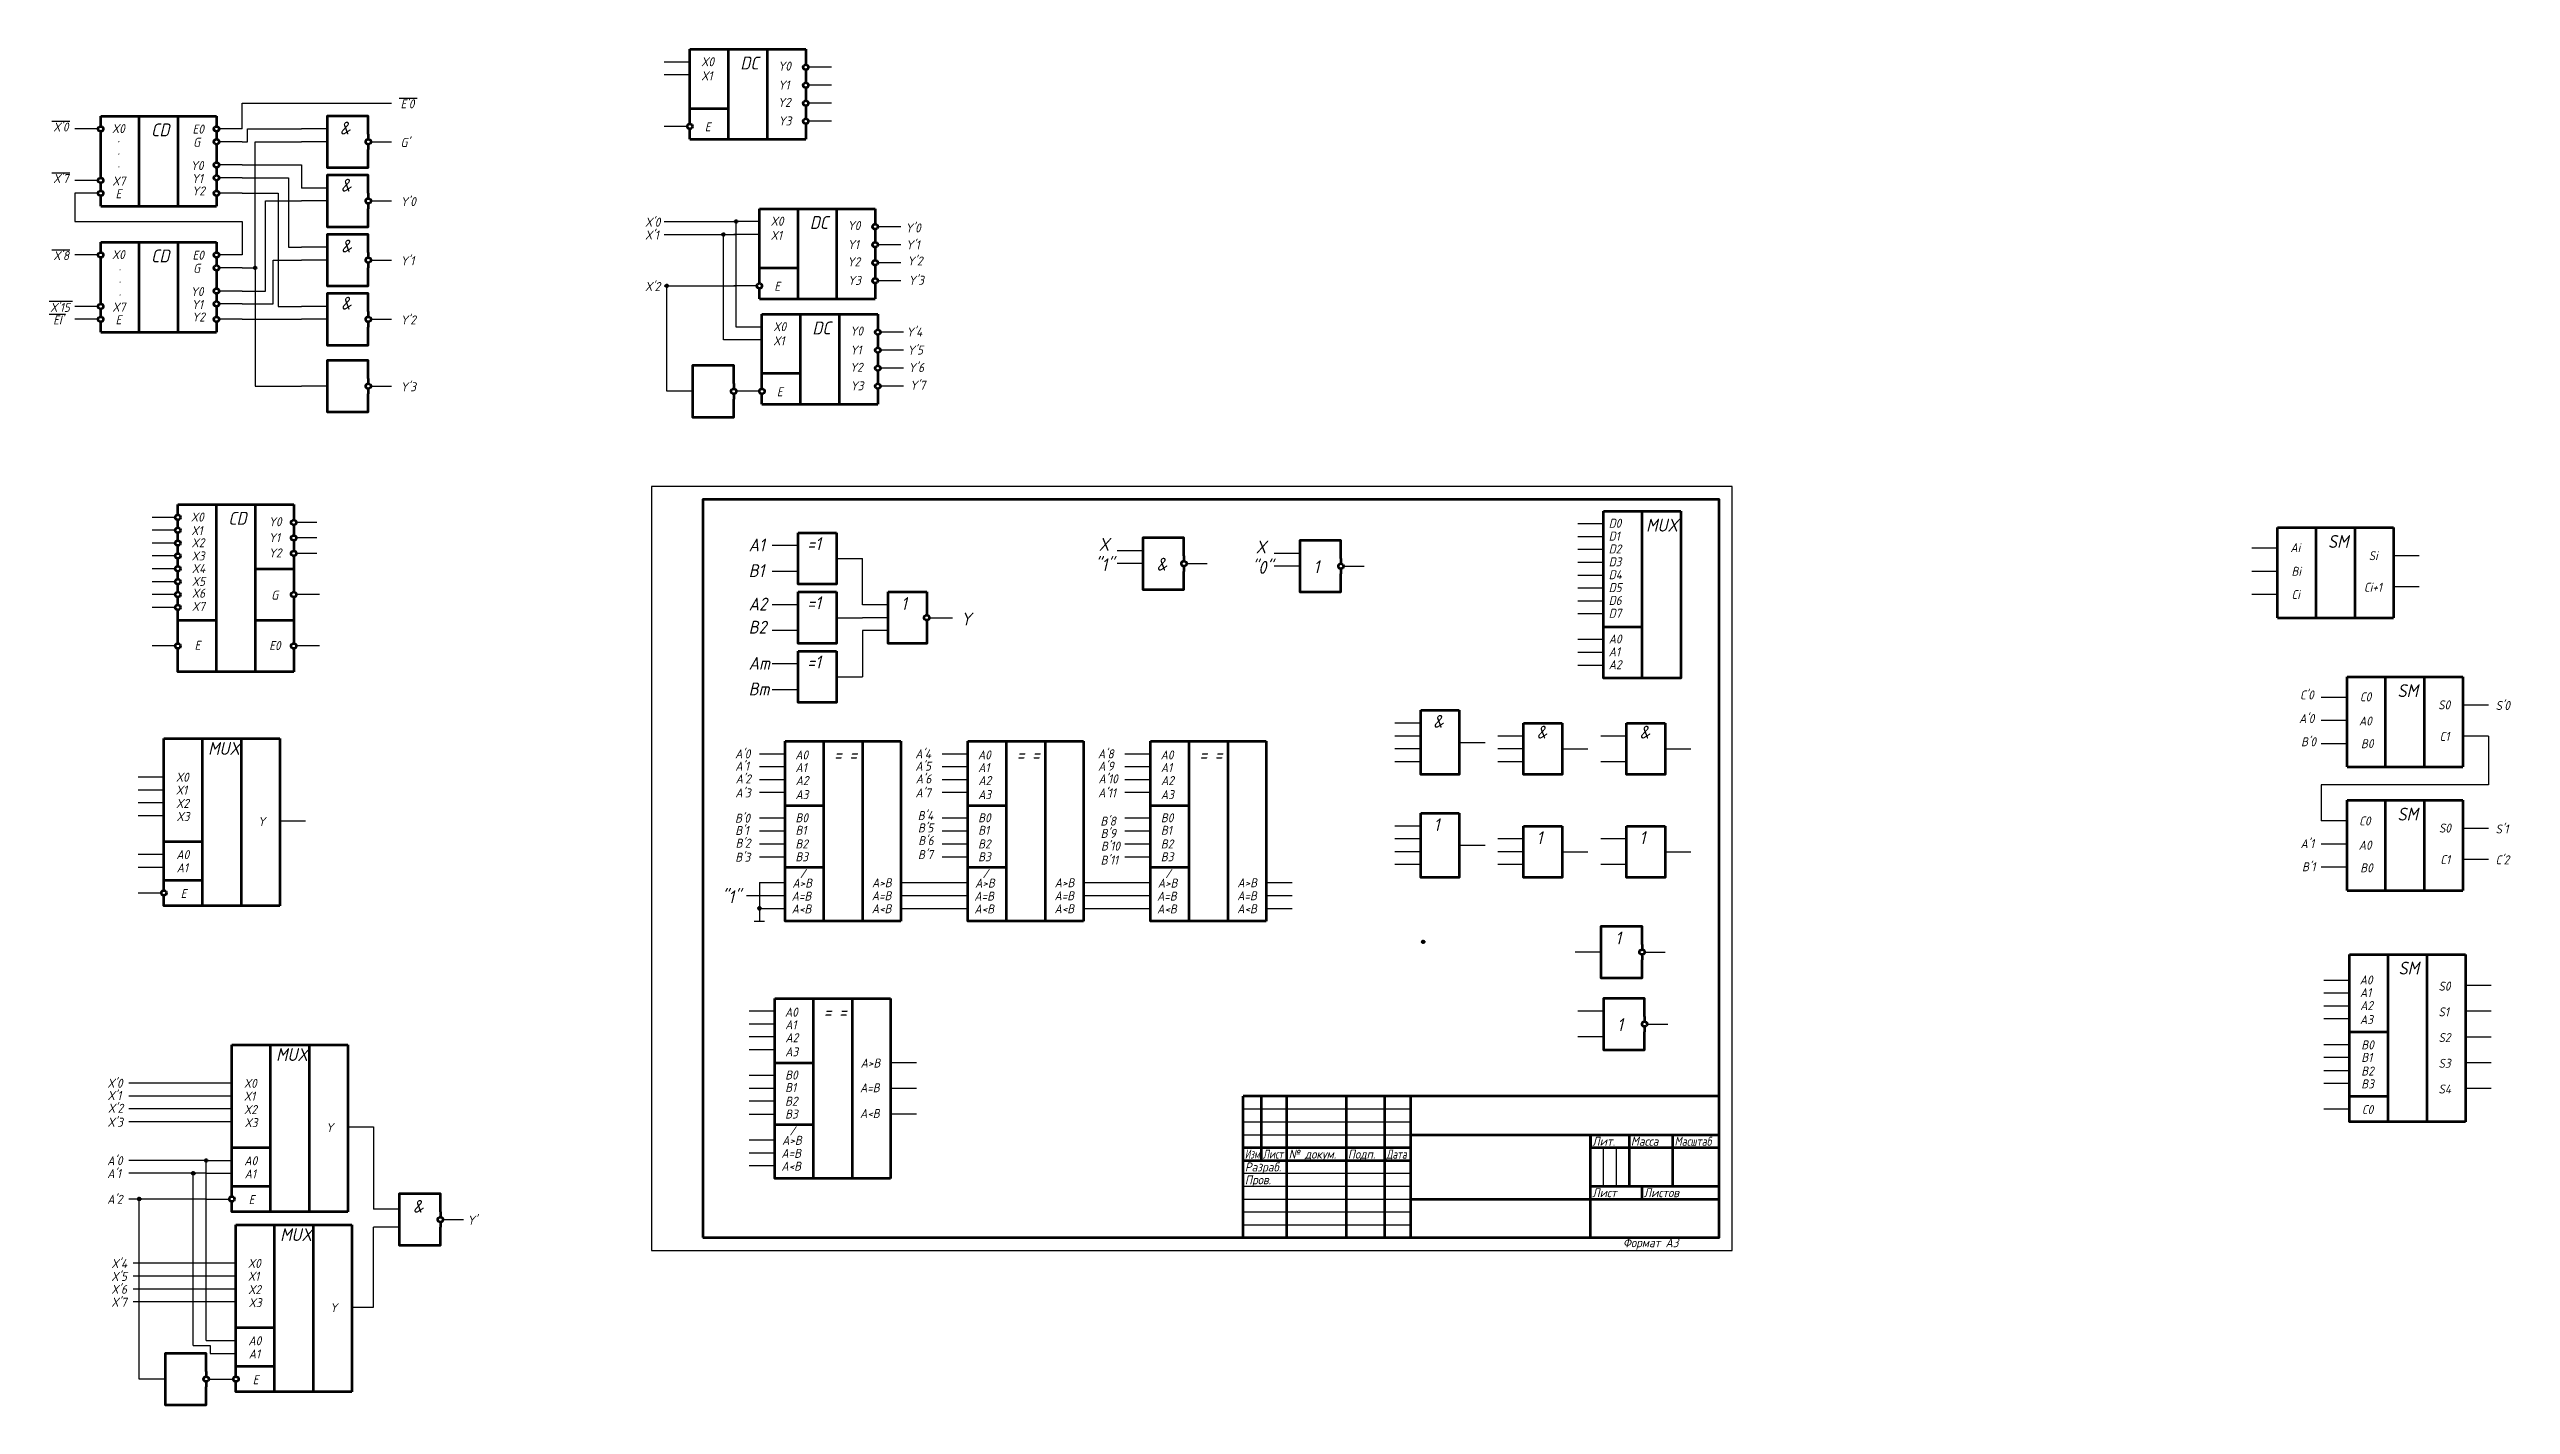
# Model space of a CAD drawing. Header units: millimetres. Extents: x -234 to 723, y -60 to 467.
import ezdxf

# ---------------------------------------------------------------- set-up
doc = ezdxf.new("R2010")
doc.units = ezdxf.units.MM
doc.header["$LTSCALE"] = 0.5
doc.layers.get('0').update_dxf_attribs({"lineweight": 60})
doc.layers.add('4-текст', color=7, linetype='Continuous', true_color=0x00ad00)
doc.styles.get("Standard").update_dxf_attribs({"font": 'isocpeui.ttf', "width": 0.9})

msp = doc.modelspace()

# ---------------------------------------------------------------- linework, layer by layer
at = {"lineweight": 30}
for p, q in [((15, 462), (5, 462)), ((70, 460), (61, 460)), ((15, 457), (5, 457)), ((70, 453), (61, 453)), ((-159, 436), (-159, 446)), ((-159, 446), (-101, 446)), ((-98, 448), (-91, 448)), ((70, 446), (61, 446)), ((-233, 439), (-226, 439)), ((-215, 436), (-224, 436)), ((-159, 436), (-168, 436)), ((-159, 431), (-168, 431)), ((-159, 431), (-157, 431)), ((-157, 431), (-157, 436)), ((-157, 436), (-136, 436)), ((-154, 382), (-154, 431)), ((-154, 431), (-136, 431)), ((-126, 436), (-136, 436)), ((-126, 431), (-136, 431)), ((-109, 431), (-101, 431)), ((14, 437), (5, 437)), ((70, 439), (61, 439)), ((-159, 422), (-168, 422)), ((-159, 422), (-136, 422)), ((-136, 422), (-136, 413)), ((-233, 419), (-226, 419)), ((-215, 416), (-224, 416)), ((-159, 417), (-168, 417)), ((-159, 417), (-141, 417)), ((-141, 417), (-141, 390)), ((-126, 413), (-136, 413)), ((-215, 411), (-224, 411)), ((-224, 411), (-224, 400)), ((-159, 411), (-168, 411)), ((-159, 411), (-145, 411)), ((-150, 373), (-150, 408)), ((-150, 408), (-136, 408)), ((-145, 411), (-145, 367)), ((-126, 408), (-136, 408)), ((-109, 408), (-101, 408)), ((-224, 400), (-159, 400)), ((-159, 400), (-159, 387)), ((5, 400), (33, 400)), ((5, 395), (33, 395)), ((28, 354), (28, 395)), ((42, 400), (32, 400)), ((42, 395), (32, 395)), ((33, 359), (33, 400)), ((97, 398), (88, 398)), ((-233, 389), (-226, 389)), ((-215, 387), (-224, 387)), ((-159, 387), (-168, 387)), ((-147, 368), (-147, 385)), ((-147, 385), (-136, 385)), ((-141, 390), (-136, 390)), ((-126, 390), (-136, 390)), ((-126, 385), (-136, 385)), ((-109, 385), (-101, 385)), ((97, 391), (88, 391)), ((97, 384), (88, 384)), ((-159, 382), (-168, 382)), ((-159, 382), (-154, 382)), ((-154, 382), (-154, 336)), ((5, 375), (33, 375)), ((6, 334), (6, 375)), ((41, 375), (32, 375)), ((97, 377), (88, 377)), ((-234, 369), (-225, 369)), ((-234, 364), (-228, 364)), ((-215, 367), (-224, 367)), ((-159, 373), (-168, 373)), ((-159, 368), (-168, 368)), ((-159, 373), (-150, 373)), ((-159, 368), (-147, 368)), ((-145, 367), (-136, 367)), ((-126, 367), (-136, 367)), ((-215, 362), (-224, 362)), ((-159, 362), (-168, 362)), ((-159, 362), (-136, 362)), ((-126, 362), (-136, 362)), ((-109, 362), (-101, 362)), ((33, 354), (28, 354)), ((43, 359), (33, 359)), ((43, 354), (33, 354)), ((98, 357), (89, 357)), ((98, 350), (89, 350)), ((-154, 336), (-136, 336)), ((-126, 336), (-136, 336)), ((-109, 336), (-101, 336)), ((98, 343), (89, 343)), ((98, 336), (89, 336)), ((16, 334), (6, 334)), ((42, 334), (33, 334)), ((-185, 285), (-194, 285)), ((-185, 280), (-194, 280)), ((-130, 283), (-138, 283)), ((370.06, 282.46), (360.06, 282.46)), ((370.06, 277.46), (360.06, 277.46)), ((-185, 275), (-194, 275)), ((-185, 270), (-194, 270)), ((-130, 277), (-138, 277)), ((-130, 271), (-138, 271)), ((57, 274), (47, 274)), ((72, 269), (82, 269)), ((82, 251), (82, 269)), ((191, 272), (181, 272)), ((252, 271), (242, 271)), ((370.06, 272.46), (360.06, 272.46)), ((632, 273), (622, 273)), ((687, 270), (677, 270)), ((-185, 265), (-194, 265)), ((-185, 260), (-194, 260)), ((57, 264), (47, 264)), ((191, 267), (181, 267)), ((208, 267), (216, 267)), ((252, 266), (242, 266)), ((269, 266), (277, 266)), ((370.06, 267.46), (360.06, 267.46)), ((370.06, 262.46), (360.06, 262.46)), ((632, 264), (622, 264)), ((-185, 255), (-194, 255)), ((-185, 250), (-194, 250)), ((-129, 255), (-138, 255)), ((57, 251), (47, 251)), ((92, 251), (82, 251)), ((370.06, 257.46), (360.06, 257.46)), ((370.06, 252.46), (360.06, 252.46)), ((632, 255), (622, 255)), ((687, 258), (677, 258)), ((57, 241), (47, 241)), ((72, 246), (82, 246)), ((92, 246), (82, 246)), ((92, 241), (82, 241)), ((82, 241), (82, 223)), ((108, 246), (117, 246)), ((370.06, 247.46), (360.06, 247.46)), ((-185, 235), (-194, 235)), ((-129, 235), (-138, 235)), ((370.06, 237.46), (360.06, 237.46)), ((370.06, 232.46), (360.06, 232.46)), ((57, 228), (47, 228)), ((72, 223), (82, 223)), ((370.06, 227.46), (360.06, 227.46)), ((57, 218), (47, 218)), ((659, 215), (649, 215)), ((714, 212), (704, 212)), ((299, 205), (289, 205)), ((659, 206), (649, 206)), ((52, 193), (42, 193)), ((123, 193), (113, 193)), ((194, 193), (184, 193)), ((299, 200), (289, 200)), ((299, 195), (289, 195)), ((314, 197.5), (324, 197.5)), ((339, 200), (329, 200)), ((339, 195), (329, 195)), ((354, 195), (364, 195)), ((379, 200), (369, 200)), ((394, 195), (404, 195)), ((659, 197), (649, 197)), ((714, 200), (704, 200)), ((714, 200), (714, 181)), ((-189.42, 184), (-199.42, 184)), ((52, 188), (42, 188)), ((52, 183), (42, 183)), ((123, 188), (113, 188)), ((123, 183), (113, 183)), ((194, 188), (184, 188)), ((194, 183), (184, 183)), ((299, 190), (289, 190)), ((339, 190), (329, 190)), ((379, 190), (369, 190)), ((-189.42, 179), (-199.42, 179)), ((-189.42, 174), (-199.42, 174)), ((52, 178), (42, 178)), ((123, 178), (113, 178)), ((194, 178), (184, 178)), ((714, 181), (649, 181)), ((649, 181), (649, 167)), ((-189.42, 169), (-199.42, 169)), ((-144.42, 167), (-134.42, 167)), ((52, 168), (42, 168)), ((52, 163), (42, 163)), ((123, 168), (113, 168)), ((123, 163), (113, 163)), ((194, 168), (184, 168)), ((194, 163), (184, 163)), ((299, 165), (289, 165)), ((659, 167), (649, 167)), ((714, 164), (704, 164)), ((-199.42, 154), (-189.42, 154)), ((52, 158), (42, 158)), ((123, 158), (113, 158)), ((194, 158), (184, 158)), ((299, 160), (289, 160)), ((299, 155), (289, 155)), ((314, 157.5), (324, 157.5)), ((339, 160), (329, 160)), ((339, 155), (329, 155)), ((354, 155), (364, 155)), ((379, 160), (369, 160)), ((394, 155), (404, 155)), ((659, 158), (649, 158)), ((-199.42, 149), (-189.42, 149)), ((42, 153), (52, 153)), ((113, 153), (123, 153)), ((184, 153), (194, 153)), ((299, 150), (289, 150)), ((339, 150), (329, 150)), ((379, 150), (369, 150)), ((659, 149), (649, 149)), ((714, 152), (704, 152)), ((-199.42, 139), (-190.42, 139)), ((37, 138), (52, 138)), ((42, 143), (52, 143)), ((42, 143), (42, 128)), ((97, 143), (113, 143)), ((97, 138), (123, 138)), ((113, 143), (123, 143)), ((168, 143), (184, 143)), ((168, 138), (194, 138)), ((184, 143), (194, 143)), ((239, 143), (249, 143)), ((239, 138), (249, 138)), ((40, 128), (44, 128)), ((42, 133), (52, 133)), ((97, 133), (123, 133)), ((168, 133), (194, 133)), ((239, 133), (249, 133)), ((369, 116), (359, 116)), ((386, 116), (394, 116)), ((660, 105), (650, 105)), ((660, 100), (650, 100)), ((715, 103), (705, 103)), ((48, 93), (38, 93)), ((48, 88), (38, 88)), ((370, 93), (360, 93)), ((387, 88), (395, 88)), ((660, 95), (650, 95)), ((660, 90), (650, 90)), ((715, 93), (705, 93)), ((48, 83), (38, 83)), ((48, 78), (38, 78)), ((370, 83), (360, 83)), ((660, 80), (650, 80)), ((705, 83), (715, 83)), ((48, 68), (38, 68)), ((103, 73), (93, 73)), ((660, 75), (650, 75)), ((650, 70), (660, 70)), ((715, 73), (705, 73)), ((-173, 65), (-203, 65)), ((-173, 60), (-203, 60)), ((-163, 65), (-173, 65)), ((-163, 60), (-173, 60)), ((48, 63), (38, 63)), ((48, 58), (38, 58)), ((103, 63), (93, 63)), ((650, 65), (660, 65)), ((715, 63), (705, 63)), ((-173, 55), (-203, 55)), ((-173, 50), (-203, 50)), ((-163, 55), (-173, 55)), ((-163, 50), (-173, 50)), ((-118, 48), (-108, 48)), ((-108, 48), (-108, 16)), ((38, 53), (48, 53)), ((103, 53), (93, 53)), ((650, 55), (660, 55)), ((38, 43), (48, 43)), ((-173, 35), (-203, 35)), ((-173, 30), (-203, 30)), ((-178, -37), (-178, 30)), ((-173, -35), (-173, 35)), ((-173, 35), (-163, 35)), ((-173, 30), (-163, 30)), ((38, 38), (48, 38)), ((38, 33), (48, 33)), ((-173, 20), (-203, 20)), ((-199, -50), (-199, 20)), ((-173, 20), (-164, 20)), ((-98, 16), (-108, 16)), ((-81, 12), (-73, 12)), ((-98, 9), (-108, 9)), ((-108, -22), (-108, 9)), ((-171.42, -5), (-201.42, -5)), ((-161.42, -5), (-171.42, -5)), ((-171.42, -10), (-201.42, -10)), ((-171.42, -15), (-201.42, -15)), ((-161.42, -10), (-171.42, -10)), ((-161.42, -15), (-171.42, -15)), ((-171.42, -20), (-201.42, -20)), ((-161.42, -20), (-171.42, -20)), ((-116.42, -22), (-108, -22)), ((-178, -37), (-171.42, -37)), ((-173, -35), (-161.42, -35)), ((-171.42, -37), (-171.42, -40)), ((-171.42, -40), (-161.42, -40)), ((-189, -50), (-199, -50)), ((-172.42, -50), (-162.42, -50))]:
    msp.add_line(p, q, dxfattribs=at)
for p, q in [((15, 467), (45, 467)), ((30, 432), (30, 467)), ((45, 467), (60, 467)), ((60, 467), (60, 461)), ((60, 459), (60, 454)), ((60, 452), (60, 447)), ((-214, 441), (-184, 441)), ((-199, 406), (-199, 441)), ((-184, 441), (-169, 441)), ((-169, 441), (-169, 437)), ((15, 444), (30, 444)), ((60, 445), (60, 440)), ((-169, 435), (-169, 432)), ((-110, 434), (-110, 432)), ((15, 432), (60, 432)), ((60, 438), (60, 432)), ((-169, 430), (-169, 427)), ((-169, 427), (-169, 423)), ((-169, 421), (-169, 418)), ((-110, 430), (-110, 428)), ((-169, 416), (-169, 412)), ((-214, 406), (-169, 406)), ((-169, 410), (-169, 406)), ((-110, 411), (-110, 409)), ((-110, 407), (-110, 405)), ((42, 405), (72, 405)), ((57, 370), (57, 405)), ((72, 405), (87, 405)), ((87, 405), (87, 399)), ((87, 397), (87, 392)), ((-214, 392), (-184, 392)), ((-199, 357), (-199, 392)), ((-184, 392), (-169, 392)), ((-169, 392), (-169, 388)), ((-169, 386), (-169, 383)), ((-110, 388), (-110, 386)), ((-110, 384), (-110, 382)), ((87, 390), (87, 385)), ((87, 383), (87, 378)), ((-169, 381), (-169, 378)), ((-169, 378), (-169, 374)), ((42, 382), (57, 382)), ((87, 376), (87, 370)), ((-169, 372), (-169, 369)), ((-169, 367), (-169, 363)), ((-110, 365), (-110, 363)), ((42, 370), (87, 370)), ((43, 364), (73, 364)), ((58, 329), (58, 364)), ((73, 364), (88, 364)), ((88, 364), (88, 358)), ((-214, 357), (-169, 357)), ((-169, 361), (-169, 357)), ((-110, 361), (-110, 359)), ((88, 356), (88, 351)), ((88, 349), (88, 344)), ((-110, 339), (-110, 337)), ((-110, 335), (-110, 333)), ((32, 337), (32, 335)), ((43, 341), (58, 341)), ((88, 342), (88, 337)), ((88, 335), (88, 329)), ((32, 333), (32, 331)), ((43, 329), (88, 329)), ((-184, 290), (-154, 290)), ((-169, 225), (-169, 290)), ((-154, 290), (-139, 290)), ((-139, 290), (-139, 284)), ((370.06, 287.46), (400.06, 287.46)), ((385.06, 222.46), (385.06, 287.46)), ((-139, 282), (-139, 278)), ((57, 279), (72, 279)), ((632, 281), (662, 281)), ((647, 246), (647, 281)), ((662, 281), (677, 281)), ((677, 281), (677, 246)), ((-139, 276), (-139, 272)), ((-139, 270), (-139, 265)), ((207, 270), (207, 268)), ((268, 269), (268, 267)), ((-154, 265), (-139, 265)), ((-139, 265), (-139, 256)), ((207, 266), (207, 264)), ((268, 265), (268, 263)), ((-139, 254), (-139, 236)), ((57, 256), (72, 256)), ((92, 256), (107, 256)), ((-184, 245), (-169, 245)), ((-154, 245), (-139, 245)), ((370.06, 242.46), (385.06, 242.46)), ((632, 246), (677, 246)), ((-139, 234), (-139, 225)), ((57, 233), (72, 233)), ((-139, 225), (-154, 225)), ((659, 223), (689, 223)), ((674, 188), (674, 223)), ((689, 223), (704, 223)), ((704, 223), (704, 188)), ((299, 210), (314, 210)), ((339, 205), (354, 205)), ((379, 205), (394, 205)), ((-189.42, 199), (-159.42, 199)), ((-174.42, 134), (-174.42, 199)), ((-159.42, 199), (-144.42, 199)), ((-144.42, 199), (-144.42, 134)), ((52, 198), (82, 198)), ((67, 128), (67, 198)), ((82, 198), (97, 198)), ((97, 198), (97, 128)), ((123, 198), (153, 198)), ((138, 128), (138, 198)), ((153, 198), (168, 198)), ((168, 198), (168, 128)), ((194, 198), (224, 198)), ((209, 128), (209, 198)), ((224, 198), (239, 198)), ((239, 198), (239, 128)), ((659, 188), (704, 188)), ((52, 173), (67, 173)), ((123, 173), (138, 173)), ((194, 173), (209, 173)), ((659, 175), (689, 175)), ((674, 140), (674, 175)), ((689, 175), (704, 175)), ((704, 175), (704, 140)), ((299, 170), (314, 170)), ((339, 165), (354, 165)), ((379, 165), (394, 165)), ((-189.42, 159), (-174.42, 159)), ((-189.42, 144), (-174.42, 144)), ((52, 149), (67, 149)), ((123, 149), (138, 149)), ((194, 149), (209, 149)), ((-144.42, 134), (-159.42, 134)), ((659, 140), (704, 140)), ((97, 128), (82, 128)), ((168, 128), (153, 128)), ((239, 128), (224, 128)), ((385, 119), (385, 117)), ((385, 115), (385, 113)), ((660, 115), (690, 115)), ((675, 50), (675, 115)), ((690, 115), (705, 115)), ((705, 115), (705, 50)), ((48, 98), (78, 98)), ((63, 28), (63, 98)), ((78, 98), (93, 98)), ((93, 98), (93, 28)), ((386, 91), (386, 89)), ((386, 87), (386, 85)), ((-163, 80), (-133, 80)), ((-148, 15), (-148, 80)), ((-133, 80), (-118, 80)), ((-118, 80), (-118, 15)), ((660, 85), (675, 85)), ((48, 73), (63, 73)), ((660, 60), (675, 60)), ((48, 49), (63, 49)), ((705, 50), (690, 50)), ((-163, 40), (-148, 40)), ((365, 45), (365, 40)), ((-163, 25), (-148, 25)), ((93, 28), (78, 28)), ((-161.42, 10), (-131.42, 10)), ((-146.42, -55), (-146.42, 10)), ((-118, 15), (-133, 15)), ((-131.42, 10), (-116.42, 10)), ((-116.42, 10), (-116.42, -55)), ((-82, 15), (-82, 13)), ((-82, 11), (-82, 9)), ((-161.42, -30), (-146.42, -30)), ((-173, -47), (-173, -49)), ((-161.42, -45), (-146.42, -45)), ((-173, -51), (-173, -53)), ((-116.42, -55), (-131.42, -55))]:
    msp.add_line(p, q)
at = {"lineweight": 60}
for p, q in [((415, 60), (230, 60)), ((230, 5), (230, 60)), ((237, 60), (237, 35)), ((247, 5), (247, 60)), ((270, 60), (270, 5)), ((285, 5), (285, 60)), ((295, 60), (295, 5)), ((230, 40), (295, 40)), ((295, 45), (415, 45)), ((365, 5), (365, 45)), ((365, 40), (415, 40)), ((380, 45), (380, 25)), ((397, 25), (397, 45)), ((230, 35), (295, 35)), ((295, 20), (415, 20)), ((365, 25), (415, 25)), ((385, 20), (385, 25))]:
    msp.add_line(p, q, dxfattribs=at)
at = {"lineweight": -3}
for p, q in [((230, 55), (295, 55)), ((230, 50), (295, 50)), ((230, 45), (295, 45)), ((370, 25), (370, 40)), ((375, 40), (375, 25)), ((230, 30), (295, 30)), ((230, 25), (295, 25)), ((230, 20), (295, 20)), ((230, 15), (295, 15)), ((230, 10), (295, 10))]:
    msp.add_line(p, q, dxfattribs=at)
for points in [[(15, 461), (15, 467)], [(15, 446), (15, 461)], [(45, 467), (45, 432)], [(-214, 437), (-214, 441)], [(-184, 441), (-184, 406)], [(-110, 434), (-110, 441), (-126, 441), (-126, 421), (-110, 421), (-110, 428)], [(15, 441), (15, 446)], [(15, 438), (15, 441)], [(-214, 420), (-214, 435)], [(15, 432), (15, 436)], [(-214, 417), (-214, 420)], [(-214, 412), (-214, 415)], [(-110, 411), (-110, 418), (-126, 418), (-126, 398), (-110, 398), (-110, 405)], [(-214, 406), (-214, 410)], [(42, 399), (42, 405)], [(72, 405), (72, 370)], [(-110, 388), (-110, 395), (-126, 395), (-126, 375), (-110, 375), (-110, 382)], [(42, 384), (42, 399)], [(-214, 388), (-214, 392)], [(-214, 371), (-214, 386)], [(-184, 392), (-184, 357)], [(42, 379), (42, 384)], [(42, 376), (42, 379)], [(42, 370), (42, 374)], [(-214, 368), (-214, 371)], [(-214, 363), (-214, 366)], [(-110, 365), (-110, 372), (-126, 372), (-126, 352), (-110, 352), (-110, 359)], [(43, 358), (43, 364)], [(73, 364), (73, 329)], [(-214, 357), (-214, 361)], [(43, 343), (43, 358)], [(-110, 339), (-110, 346), (-126, 346), (-126, 326), (-110, 326), (-110, 333)], [(32, 337), (32, 344), (16, 344), (16, 324), (32, 324), (32, 331)], [(43, 338), (43, 343)], [(43, 335), (43, 338)], [(43, 329), (43, 333)], [(-154, 290), (-154, 225), (-184, 225), (-184, 234)], [(-184, 286), (-184, 290)], [(400.06, 287.46), (400.06, 222.46), (370.06, 222.46), (370.06, 287.46)], [(-184, 281), (-184, 284)], [(-184, 276), (-184, 279)], [(72, 279), (72, 259), (57, 259), (57, 279)], [(632, 246), (632, 281)], [(662, 281), (662, 246)], [(-184, 271), (-184, 274)], [(-184, 266), (-184, 269)], [(207, 270), (207, 277), (191, 277), (191, 257), (207, 257), (207, 264)], [(268, 269), (268, 276), (252, 276), (252, 256), (268, 256), (268, 263)], [(-184, 261), (-184, 264)], [(-184, 256), (-184, 259)], [(-184, 251), (-184, 254)], [(-184, 236), (-184, 249)], [(72, 256), (72, 236), (57, 236), (57, 256)], [(107, 245), (107, 236), (92, 236), (92, 256)], [(107, 256), (107, 247)], [(72, 233), (72, 213), (57, 213), (57, 233)], [(659, 188), (659, 223)], [(689, 223), (689, 188)], [(314, 210), (314, 185), (299, 185), (299, 210)], [(354, 205), (354, 185), (339, 185), (339, 205)], [(394, 205), (394, 185), (379, 185), (379, 205)], [(-159.42, 199), (-159.42, 134), (-189.42, 134), (-189.42, 138)], [(-189.42, 140), (-189.42, 199)], [(82, 198), (82, 128), (52, 128), (52, 139)], [(52, 139), (52, 198)], [(153, 198), (153, 128), (123, 128), (123, 139)], [(123, 139), (123, 198)], [(224, 198), (224, 128), (194, 128), (194, 139)], [(194, 139), (194, 198)], [(659, 140), (659, 175)], [(689, 175), (689, 140)], [(314, 170), (314, 145), (299, 145), (299, 170)], [(354, 165), (354, 145), (339, 145), (339, 165)], [(394, 165), (394, 145), (379, 145), (379, 165)], [(385, 119), (385, 126), (369, 126), (369, 106), (385, 106), (385, 113)], [(690, 115), (690, 50), (660, 50), (660, 56)], [(660, 56), (660, 115)], [(78, 98), (78, 28), (48, 28), (48, 39)], [(48, 39), (48, 98)], [(386, 91), (386, 98), (370, 98), (370, 78), (386, 78), (386, 85)], [(-133, 80), (-133, 15), (-163, 15), (-163, 19)], [(-163, 21), (-163, 80)], [(-82, 15), (-82, 22), (-98, 22), (-98, 2), (-82, 2), (-82, 9)], [(-131.42, 10), (-131.42, -55), (-161.42, -55), (-161.42, -51)], [(-161.42, -49), (-161.42, 10)], [(-173, -47), (-173, -40), (-189, -40), (-189, -60), (-173, -60), (-173, -53)]]:
    msp.add_lwpolyline(points)
msp.add_lwpolyline([(0, 0), (420, 0), (420, 297), (0, 297)], close=True, dxfattribs=at)
at = {"lineweight": 60}
msp.add_lwpolyline([(20, 5), (415, 5), (415, 292), (20, 292)], close=True, dxfattribs=at)
for centre in [(60, 460), (60, 453), (60, 446), (-214, 436), (-169, 436), (-169, 431), (-110, 431), (15, 437), (60, 439), (-169, 422), (-214, 416), (-214, 411), (-169, 417), (-169, 411), (-110, 408), (87, 398), (-214, 387), (-169, 387), (-169, 382), (-110, 385), (87, 391), (87, 384), (-169, 373), (42, 375), (87, 377), (-214, 367), (-169, 368), (-214, 362), (-169, 362), (-110, 362), (88, 357), (88, 350), (-110, 336), (32, 334), (43, 334), (88, 343), (88, 336), (-184, 285), (-184, 280), (-139, 283), (-139, 277), (-184, 275), (-184, 270), (-139, 271), (207, 267), (-184, 265), (-184, 260), (268, 266), (-184, 255), (-184, 250), (-139, 255), (107, 246), (-184, 235), (-139, 235), (-189.42, 139), (385, 116), (386, 88), (-163, 20), (-82, 12), (-173, -50), (-161.42, -50)]:
    msp.add_circle(centre, 1)
at = {"lineweight": 200}
for centre in [(28, 395), (33, 400), (-154, 382), (6, 375), (42, 133), (300, 120), (-178, 30), (-173, 35), (-199, 20)]:
    msp.add_circle(centre, 0.4, dxfattribs=at)

# ---------------------------------------------------------------- texts
at = {"lineweight": 30, "width": 0.9}
for s, height, p in [('X0', 3.5, (19.35, 460.38)), ('Y0', 3.5, (49.23, 458.68)), ('X1', 3.5, (19.35, 454.88)), ('Y1', 3.5, (49.27, 451.3)), ("E'0", 3.5, (-97.47, 444)), ('Y2', 3.5, (49.14, 444.59)), ('Y3', 3.5, (49.38, 437.37)), ("X'0", 3.5, (-232.47, 435)), ('X0', 3.5, (-209.65, 434.38)), ('.', 3.5, (-207.47, 430.8)), ('E0', 3.5, (-178.31, 434.18)), ('G', 3.5, (-178.07, 429.09)), ('&', 5, (-121.03, 433.84)), ("G'", 3.5, (-97.47, 429)), ('E', 3.5, (20.79, 435.06)), ('.', 3.5, (-207.45, 426)), ('.', 3.5, (-207.45, 421)), ('Y0', 3.5, (-179.07, 420)), ("X'7", 3.5, (-232.47, 415)), ('X7', 3.5, (-209.47, 414)), ('E', 3.5, (-208.21, 409.06)), ('Y1', 3.5, (-178.67, 415)), ('Y2', 3.5, (-178.54, 410.14)), ('&', 5, (-120.64, 411.63)), ("Y'0", 3.5, (-97.47, 406)), ("X'0", 3.5, (-2.47, 398)), ('X0', 3.5, (46.35, 398.38)), ('&', 5, (-120.51, 387.97)), ("X'1", 3.5, (-2.47, 393)), ('X1', 3.5, (46.35, 392.88)), ('Y0', 3.5, (76.23, 396.68)), ('Y1', 3.5, (76.27, 389.3)), ("Y'0", 3.5, (98.74, 395.76)), ("Y'1", 3.5, (98.94, 389.17)), ("X'8", 3.5, (-232.47, 385)), ('X0', 3.5, (-209.65, 385.38)), ('E0', 3.5, (-178.31, 385.18)), ('G', 3.5, (-178.07, 380.09)), ("Y'1", 3.5, (-97.47, 383)), ('Y2', 3.5, (76.14, 382.59)), ("Y'2", 3.5, (99.47, 382.92)), ('.', 3.5, (-207, 381)), ('.', 3.5, (-206.98, 376.2)), ('Y0', 3.5, (-179.07, 371)), ("X'2", 3.5, (-2.47, 373)), ('E', 3.5, (47.79, 373.06)), ('Y3', 3.5, (76.38, 375.37)), ("Y'3", 3.5, (99.91, 375.42)), ("X'15", 3.5, (-233.66, 364.87)), ("EI'", 3.5, (-232.47, 360)), ('X7', 3.5, (-209.47, 365)), ('E', 3.5, (-208.21, 360.06)), ('.', 3.5, (-206.98, 371.2)), ('Y1', 3.5, (-178.67, 366)), ('Y2', 3.5, (-178.54, 361.14)), ('&', 5, (-120.58, 365.75)), ("Y'2", 3.5, (-97.47, 360)), ('X0', 3.5, (47.35, 357.38)), ('X1', 3.5, (47.35, 351.88)), ('Y0', 3.5, (77.23, 355.68)), ("Y'4", 3.5, (99.12, 355.3)), ('Y2', 3.5, (77.14, 341.59)), ('Y1', 3.5, (77.27, 348.3)), ("Y'5", 3.5, (99.52, 348.27)), ("Y'6", 3.5, (99.91, 341.47)), ("Y'3", 3.5, (-97.47, 334)), ('E', 3.5, (48.79, 332.06)), ('Y3', 3.5, (77.38, 334.37)), ("Y'7", 3.5, (100.51, 334.61)), ('X0', 3.5, (-178.96, 283.37)), ('X1', 3.5, (-178.83, 278.1)), ('Y0', 3.5, (-148.72, 281.55)), ('Y1', 3.5, (-148.72, 275.36)), ('D0', 3.5, (372.06, 280.96)), ('D1', 3.5, (372.06, 275.96)), ('X2', 3.5, (-178.7, 273.37)), ('X3', 3.5, (-178.7, 268.24)), ('Y2', 3.5, (-148.72, 269.43)), ('A1', 5, (37.82, 271.79)), ('=1', 5, (60.61, 272.26)), ('"1"', 5, (172.33, 264.06)), ('X', 5, (173.88, 271.98)), ('&', 5, (196.36, 264.29)), ('"0"', 5, (233.33, 263.06)), ('X', 5, (234.88, 270.98)), ('1', 5, (257.36, 263.29)), ('D2', 3.5, (372.06, 270.96)), ('D3', 3.5, (372.06, 265.96)), ('Ai', 3.5, (636.97, 271.48)), ('Si', 3.5, (667.41, 268.35)), ('X4', 3.5, (-178.57, 263.37)), ('X5', 3.5, (-178.57, 258.37)), ('B1', 5, (37.82, 261.79)), ('D4', 3.5, (372.06, 260.96)), ('D5', 3.5, (372.06, 255.96)), ('Bi', 3.5, (637.41, 262.27)), ('Ci+1', 3.5, (665.56, 256.09)), ('X6', 3.5, (-178.57, 253.76)), ('X7', 3.5, (-178.57, 248.63)), ('G', 3.5, (-147.72, 253)), ('A2', 5, (37.82, 248.79)), ('=1', 5, (60.61, 249.26)), ('1', 5, (97.06, 249)), ('D6', 3.5, (372.06, 250.96)), ('D7', 3.5, (372.06, 245.96)), ('Ci', 3.5, (637.41, 253.26)), ('B2', 5, (37.82, 239.79)), ('Y', 5, (120.33, 243)), ('A0', 3.5, (372.06, 235.96)), ('E', 3.5, (-177.51, 233.5)), ('E0', 3.5, (-148.51, 233.4)), ('Am', 5, (37.82, 225.79)), ('=1', 5, (60.61, 226.26)), ('A1', 3.5, (372.06, 230.96)), ('Bm', 5, (37.82, 215.79)), ('A2', 3.5, (372.06, 225.96)), ("C'0", 3.5, (640.69, 214.21)), ('C0', 3.5, (663.97, 213.48)), ('S0', 3.5, (694.41, 210.35)), ("S'0", 3.5, (716.7, 210.1)), ('&', 5, (303.84, 203.19)), ('&', 5, (344.08, 199)), ('&', 5, (384.08, 199)), ("A'0", 3.5, (640.34, 205.01)), ('A0', 3.5, (663.62, 204.08)), ('C1', 3.5, (694.94, 198.09)), ("A'0", 3.5, (32.53, 191.3)), ('A0', 3.5, (55.91, 190.89)), ("A'4", 3.5, (102.53, 191.3)), ('A0', 3.5, (126.91, 190.89)), ("A'8", 3.5, (173.53, 191.3)), ('A0', 3.5, (197.91, 190.89)), ("B'0", 3.5, (641.13, 196)), ('B0', 3.5, (664.41, 195.26)), ('X0', 3.5, (-184.8, 182.22)), ("A'1", 3.5, (32.62, 186.53)), ("A'2", 3.5, (32.75, 181.58)), ('A1', 3.5, (56, 185.97)), ('A2', 3.5, (56.09, 180.94)), ("A'5", 3.5, (102.62, 186.53)), ("A'6", 3.5, (102.75, 181.58)), ('A1', 3.5, (127, 185.97)), ('A2', 3.5, (127.09, 180.94)), ("A'9", 3.5, (173.62, 186.53)), ("A'10", 3.5, (173.75, 181.58)), ('A1', 3.5, (198, 185.97)), ('A2', 3.5, (198.09, 180.94)), ('X1', 3.5, (-184.8, 177.21)), ('X2', 3.5, (-184.71, 172.03)), ("A'3", 3.5, (32.62, 176.14)), ('A3', 3.5, (56, 175.46)), ("A'7", 3.5, (102.62, 176.14)), ('A3', 3.5, (127, 175.46)), ("A'11", 3.5, (173.62, 176.14)), ('A3', 3.5, (198, 175.46)), ('X3', 3.5, (-184.54, 166.94)), ('Y', 3.5, (-152.89, 165)), ("B'0", 3.5, (32.53, 166.3)), ("B'1", 3.5, (32.62, 161.53)), ('B0', 3.5, (56.02, 166.45)), ('B1', 3.5, (56.02, 161.58)), ("B'4", 3.5, (103.53, 167.3)), ("B'5", 3.5, (103.62, 162.53)), ('B0', 3.5, (127.02, 166.45)), ('B1', 3.5, (127.02, 161.58)), ("B'8", 3.5, (174.53, 165.16)), ("B'9", 3.5, (174.62, 160.39)), ('B0', 3.5, (198.02, 166.45)), ('B1', 3.5, (198.02, 161.58)), ('1', 5, (304.06, 163.02)), ('1', 5, (344.06, 158)), ('1', 5, (384.06, 158)), ('C0', 3.5, (663.69, 165.21)), ('S0', 3.5, (694.7, 162.45)), ("S'1", 3.5, (716.7, 162.1)), ('A0', 3.5, (-184.61, 152.13)), ("B'3", 3.5, (32.62, 151.14)), ("B'2", 3.5, (32.75, 156.58)), ('B2', 3.5, (56, 156.28)), ('B3', 3.5, (56, 151.28)), ("B'7", 3.5, (103.62, 152.14)), ("B'6", 3.5, (103.75, 157.58)), ('B2', 3.5, (127, 156.28)), ('B3', 3.5, (127, 151.28)), ("B'11", 3.5, (174.62, 150)), ("B'10", 3.5, (174.75, 155.44)), ('B2', 3.5, (198, 156.28)), ('B3', 3.5, (198, 151.28)), ("A'1", 3.5, (640.91, 156.41)), ('A0', 3.5, (663.54, 155.81)), ('C1', 3.5, (695.23, 150.18)), ("C'2", 3.5, (716.7, 150.1)), ('A1', 3.5, (-184.47, 147)), ('A>B', 3.5, (54.82, 141.06)), ('A>B', 3.5, (85.74, 141.19)), ('A>B', 3.5, (125.82, 141.06)), ('A>B', 3.5, (156.74, 141.19)), ('A>B', 3.5, (196.82, 141.06)), ('A>B', 3.5, (227.74, 141.19)), ("B'1", 3.5, (641.51, 147.4)), ('B0', 3.5, (664.13, 147)), ('E', 3.5, (-182.89, 137)), ('"1"', 5, (27.32, 135)), ('A=B', 3.5, (54.53, 136)), ('A<B', 3.5, (54.53, 131)), ('A=B', 3.5, (85.67, 136.14)), ('A<B', 3.5, (85.67, 131.09)), ('A=B', 3.5, (125.53, 136)), ('A<B', 3.5, (125.53, 131)), ('A=B', 3.5, (156.67, 136.14)), ('A<B', 3.5, (156.67, 131.09)), ('A=B', 3.5, (196.53, 136)), ('A<B', 3.5, (196.53, 131)), ('A=B', 3.5, (227.67, 136.14)), ('A<B', 3.5, (227.67, 131.09)), ('1', 5, (374.64, 119)), ('A0', 3.5, (663.91, 103.4)), ('A1', 3.5, (664, 98.48)), ('A2', 3.5, (664.09, 93.45)), ('S0', 3.5, (694.53, 101)), ('A0', 3.5, (51.91, 90.89)), ('A1', 3.5, (52, 85.97)), ('1', 5, (375.36, 85.29)), ('A3', 3.5, (664, 87.98)), ('S1', 3.5, (694.53, 91)), ('A3', 3.5, (52, 75.46)), ('A2', 3.5, (52.09, 80.94)), ('B0', 3.5, (664.55, 78.17)), ('B1', 3.5, (664.55, 73.3)), ('S2', 3.5, (694.53, 81)), ("X'0", 3.5, (-211.45, 63.25)), ('B0', 3.5, (52.02, 66.45)), ('A>B', 3.5, (81.34, 71.1)), ('B2', 3.5, (664.53, 68)), ('S3', 3.5, (694.53, 71)), ("X'1", 3.5, (-211.36, 58.48)), ("X'2", 3.5, (-211.23, 53.53)), ('X0', 3.5, (-158.38, 63.22)), ('X1', 3.5, (-158.38, 58.21)), ('B2', 3.5, (52, 56.28)), ('B1', 3.5, (52.02, 61.58)), ('A=B', 3.5, (81.08, 61.49)), ('B3', 3.5, (664.53, 63)), ('S4', 3.5, (694.53, 61)), ("X'3", 3.5, (-211.36, 48.1)), ('X2', 3.5, (-158.3, 53.03)), ('X3', 3.5, (-158.12, 47.94)), ('Y', 3.5, (-126.47, 46)), ('B3', 3.5, (52, 51.28)), ('A<B', 3.5, (81.08, 51.49)), ('C0', 3.5, (664.74, 53)), ('A=B', 3.5, (50.53, 36)), ('A>B', 3.5, (50.82, 41.06)), ("A'0", 3.5, (-211.47, 33.14)), ("A'1", 3.5, (-211.47, 28.14)), ('A0', 3.5, (-158.19, 33.13)), ('A1', 3.5, (-158.06, 28)), ('A<B', 3.5, (50.53, 31)), ("A'2", 3.5, (-211.47, 18.14)), ('E', 3.5, (-156.47, 18)), ('&', 5, (-92.64, 14.64)), ("Y'", 3.5, (-71.47, 10)), ("X'4", 3.5, (-209.89, -6.86)), ("X'5", 3.5, (-209.89, -11.86)), ('X0', 3.5, (-156.8, -6.78)), ('X1', 3.5, (-156.8, -11.79)), ("X'6", 3.5, (-209.89, -16.86)), ("X'7", 3.5, (-209.89, -21.86)), ('X2', 3.5, (-156.71, -16.97)), ('X3', 3.5, (-156.54, -22.06)), ('Y', 3.5, (-124.89, -24)), ('A0', 3.5, (-156.61, -36.87)), ('A1', 3.5, (-156.47, -42)), ('E', 3.5, (-154.89, -52))]:
    msp.add_text(s, height=height, dxfattribs=at).set_placement(p)
at = {"width": 0.9}
for p in [(57.7, 144.79), (128.7, 144.79), (199.7, 144.79), (53.7, 44.79)]:
    msp.add_text('/', height=3.5, dxfattribs=at).set_placement(p)
at = {"lineweight": -3, "width": 0.9}
msp.add_text('Формат А3', height=3.5, dxfattribs=at).set_placement((377.6, 1.25))
at = {"char_height": 5, "attachment_point": 1}
for s, insert in [('DC', (34.58, 464.13)), ('CD', (-194.42, 438.13)), ('DC', (61.58, 402.13)), ('CD', (-194.42, 389.13)), ('DC', (62.58, 361.13)), ('CD', (-164.42, 287.13)), ('MUX', (386.61, 284.46)), ('SM', (651.58, 278.13)), ('SM', (678.58, 220.13)), ('MUX', (-172.25, 197.66)), ('= =', (71, 195.27)), ('= =', (142, 195.27)), ('= =', (213, 195.27)), ('SM', (678.58, 172.13)), ('SM', (679, 112.27)), ('= =', (67, 95.27)), ('MUX', (-145.83, 78.66)), ('MUX', (-144.25, 8.66))]:
    msp.add_mtext(s, dxfattribs=dict(at, insert=insert))
at = {"layer": '4-текст', "lineweight": -3}
for s, width, p in [('Изм.', 0.7, (230.67, 35.7)), ('Лист', 0.75, (237.67, 35.7)), ('№ докум.', 0.9, (247.67, 35.7)), ('Подп.', 0.9, (270.67, 35.7)), ('Дата', 0.75, (285.67, 35.7)), ('Лит.', 0.9, (365.67, 40.7)), ('Масса', 0.9, (380.67, 40.7)), ('Масштаб', 0.8, (397.67, 40.7)), ('Разраб.', 0.9, (230.67, 30.7)), ('Пров.', 0.9, (230.67, 25.7)), ('Лист', 0.9, (365.67, 20.7)), ('Листов', 0.9, (385.67, 20.7))]:
    msp.add_text(s, height=3.5, dxfattribs=dict(at, width=width)).set_placement(p)

doc.saveas('drawing.dxf')
